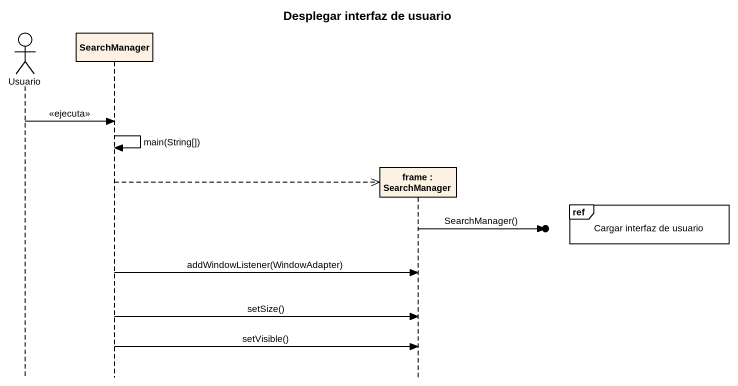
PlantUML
@startuml
title Desplegar interfaz de usuario
hide footbox
actor Usuario
participant SearchManager
participant "frame : SearchManager" as frame_

Usuario -> SearchManager : <<ejecuta>>
SearchManager -> SearchManager : main(String[])
SearchManager -->> frame_ **
ref over frame_ : Cargar interfaz de usuario
frame_ ->o] : SearchManager()
SearchManager -> frame_ : addWindowListener(WindowAdapter)
SearchManager -> frame_ : setSize()
SearchManager -> frame_ : setVisible()
@enduml
